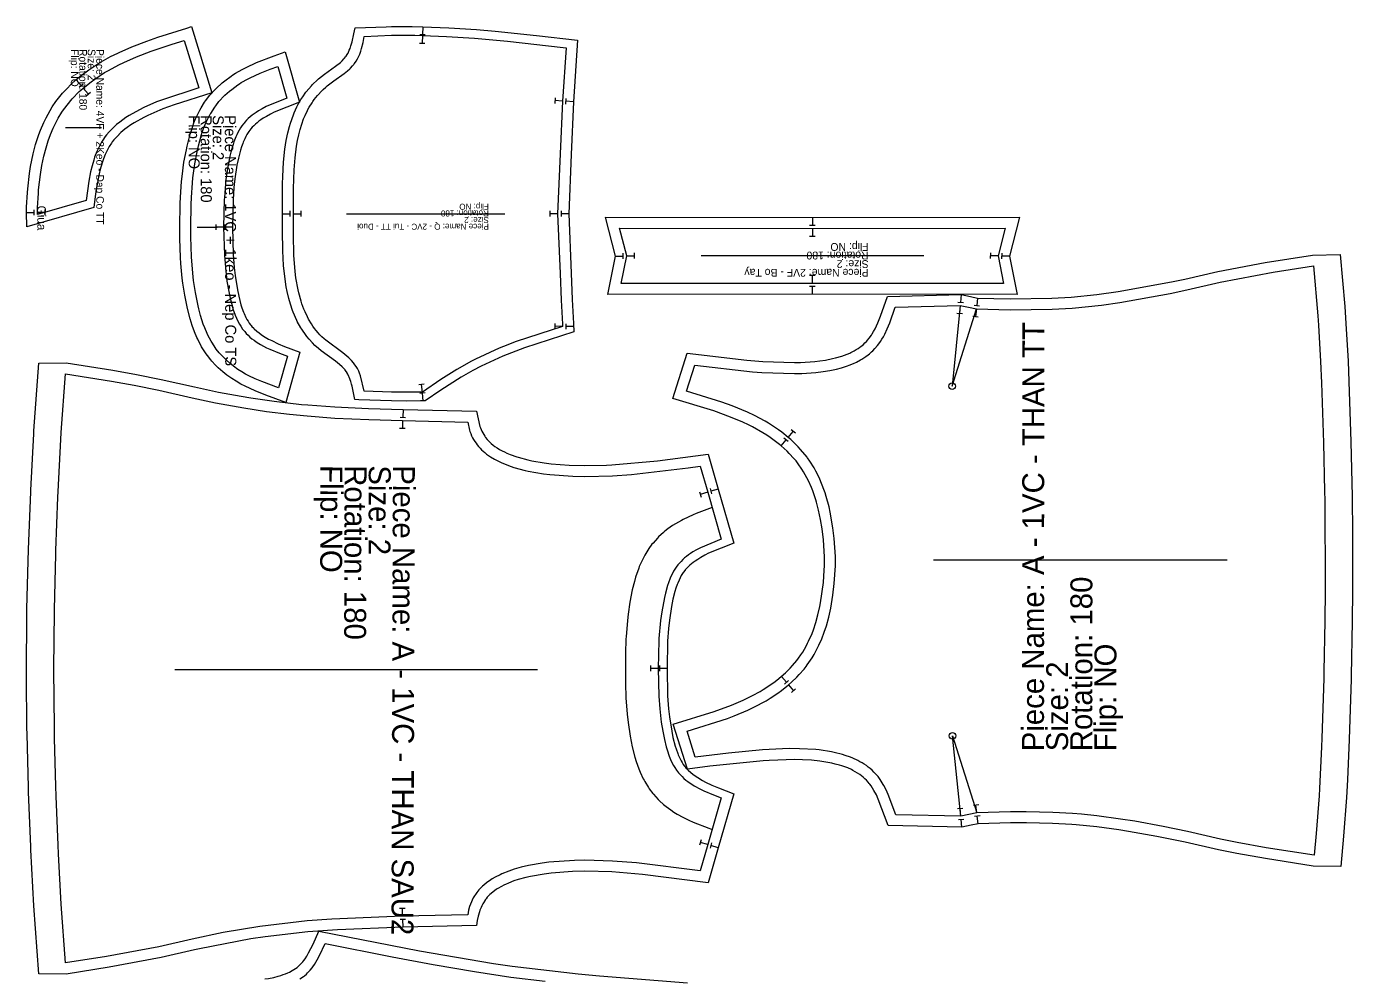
# Model space of a CAD drawing. Extents: x 0 to 121, y 0 to 158.
# Drawn here: x 0 to 120.8, y 71.3 to 158 of the extents above; entities that cross this region are included whole.
import ezdxf

# ---------------------------------------------------------------- set-up
doc = ezdxf.new("R2010")
doc.units = 0

msp = doc.modelspace()

# ---------------------------------------------------------------- linework, layer by layer
for p, q in [((3.56, 148.81), (6.84, 148.81)), ((29.15, 140.95), (43.59, 140.95)), ((15.56, 139.72), (17.36, 139.72)), ((81.76, 137.11), (61.47, 137.11)), ((109.41, 109.39), (82.65, 109.39)), ((13.51, 99.45), (46.56, 99.45))]:
    msp.add_line(p, q)
at = {"layer": '1'}
for points in [[(0.04, 139.77), (0, 141.07), (0, 141.24), (0.01, 141.54), (0.08, 142.89), (0.11, 143.23), (0.27, 144.61), (0.36, 145.24), (0.6, 146.41), (0.72, 146.88), (0.82, 147.25), (1.11, 148.16), (1.26, 148.55), (1.57, 149.27), (1.78, 149.69), (2.15, 150.36), (2.35, 150.69), (2.67, 151.16), (2.91, 151.48), (3.27, 151.92), (3.66, 152.34), (4.07, 152.75), (4.5, 153.14), (4.97, 153.54), (5.67, 154.06), (6.22, 154.42), (6.58, 154.65), (7.66, 155.26), (8.31, 155.59), (8.45, 155.65), (9.61, 156.15), (10.97, 156.67), (11.97, 157.02), (14.62, 157.86), (15.04, 157.99), (16.9, 151.97), (13.46, 150.87), (12.42, 150.49), (11.05, 149.9), (10.69, 149.72), (9.8, 149.23), (9.52, 149.05), (9.17, 148.8), (8.97, 148.65), (8.59, 148.34), (8.41, 148.17), (8.4, 148.15), (8.1, 147.84), (7.96, 147.67), (7.82, 147.5), (7.74, 147.38), (7.54, 147.07), (7.4, 146.84), (7.28, 146.6), (7.17, 146.36), (7.01, 145.95), (6.98, 145.87), (6.77, 145.2), (6.68, 144.87), (6.66, 144.75), (6.36, 143.18), (6.24, 142.27), (6.15, 141.53)], [(29.93, 124.03), (29.67, 125.23), (29.62, 125.43), (29.55, 125.66), (29.41, 126.06), (29.38, 126.14), (29.31, 126.28), (29.27, 126.35), (29.19, 126.49), (29.18, 126.51), (29.15, 126.56), (29.05, 126.69), (29.03, 126.72), (28.87, 126.9), (28.76, 127.01), (28.53, 127.22), (28.34, 127.38), (28.15, 127.52), (26.86, 128.46), (26.61, 128.67), (26.28, 128.96), (26.06, 129.18), (25.75, 129.52), (25.55, 129.77), (25.48, 129.85), (25.08, 130.43), (24.99, 130.57), (24.67, 131.15), (24.64, 131.22), (24.31, 131.97), (24.24, 132.14), (24.05, 132.71), (23.9, 133.24), (23.75, 133.86), (23.67, 134.29), (23.5, 135.48), (23.43, 136.23), (23.35, 137.56), (23.32, 139.41), (23.33, 140.95), (23.34, 143.68), (23.35, 144.34), (23.43, 145.66), (23.55, 146.84), (23.67, 147.61), (23.82, 148.31), (23.97, 148.9), (24.05, 149.19), (24.32, 149.96), (24.39, 150.13), (24.64, 150.68), (24.76, 150.92), (25, 151.34), (25.17, 151.61), (25.45, 152.01), (25.49, 152.05), (25.96, 152.61), (26.07, 152.72), (26.52, 153.15), (26.61, 153.23), (27.15, 153.66), (28.15, 154.38), (28.6, 154.73), (28.67, 154.8), (28.77, 154.89), (28.93, 155.06), (28.98, 155.12), (29.07, 155.23), (29.12, 155.29), (29.19, 155.39), (29.2, 155.41), (29.3, 155.58), (29.34, 155.67), (29.41, 155.84), (29.48, 156.01), (29.55, 156.24), (29.66, 156.6), (29.83, 157.33), (29.94, 157.87), (32.76, 157.98), (33.26, 157.99), (35.14, 158), (36.11, 157.98), (38.49, 157.89), (41, 157.72), (42.7, 157.57), (46.47, 157.19), (50.22, 156.76), (49.85, 151.15), (49.62, 146.35), (49.41, 140.95), (49.62, 135.54), (49.72, 133.14), (49.83, 130.94), (49.87, 130.19), (45.38, 128.75), (44.18, 128.29), (43.4, 127.97), (41.44, 127.07), (40.67, 126.67), (39.62, 126.07), (37.74, 124.88), (36.32, 123.92), (35.89, 123.91), (34.67, 123.89), (33.25, 123.9), (30.27, 124.01)], [(24.87, 151.12), (22.58, 150.2), (22.22, 150.02), (21.86, 149.82), (21.57, 149.64), (21.34, 149.49), (21.17, 149.37), (21.01, 149.24), (20.86, 149.11), (20.71, 148.97), (20.57, 148.83), (20.45, 148.69), (20.44, 148.68), (20.27, 148.45), (20.21, 148.36), (20.09, 148.17), (19.98, 147.97), (19.88, 147.77), (19.75, 147.47), (19.71, 147.35), (19.6, 147.04), (19.5, 146.73), (19.32, 146), (19.18, 145.36), (18.99, 144.12), (18.9, 143.33), (18.82, 142.21), (18.76, 139.72), (18.83, 137.23), (18.92, 136.04), (19, 135.32), (19.22, 134.01), (19.34, 133.44), (19.54, 132.66), (19.63, 132.39), (19.78, 131.97), (19.83, 131.86), (20, 131.5), (20.09, 131.33), (20.19, 131.16), (20.3, 130.99), (20.42, 130.84), (20.48, 130.76), (20.54, 130.69), (20.7, 130.52), (20.74, 130.48), (21, 130.24), (21.19, 130.1), (21.38, 129.96), (21.61, 129.8), (22.05, 129.54), (22.34, 129.39), (22.92, 129.11), (23.52, 128.86), (24.91, 128.34), (23.62, 123.76), (21.81, 124.42), (20.84, 124.82), (19.91, 125.24), (19.54, 125.44), (19.1, 125.69), (18.7, 125.95), (18.26, 126.26), (17.89, 126.56), (17.47, 126.93), (17.23, 127.16), (16.89, 127.52), (16.81, 127.63), (16.48, 128.04), (16.38, 128.18), (16.02, 128.73), (15.96, 128.83), (15.6, 129.52), (15.52, 129.69), (15.3, 130.2), (15.09, 130.77), (14.9, 131.38), (14.66, 132.32), (14.42, 133.52), (14.25, 134.63), (14.19, 135.07), (14.07, 136.43), (14.04, 136.95), (13.98, 138.69), (13.96, 139.71), (14, 141.88), (14.03, 142.47), (14.13, 143.89), (14.18, 144.35), (14.35, 145.65), (14.57, 146.78), (14.63, 147.1), (14.92, 148.21), (15.05, 148.63), (15.26, 149.22), (15.41, 149.59), (15.64, 150.07), (15.8, 150.38), (15.92, 150.6), (16.23, 151.1), (16.32, 151.23), (16.71, 151.74), (16.76, 151.8), (17.17, 152.25), (17.29, 152.37), (17.84, 152.87), (18.07, 153.07), (18.64, 153.49), (18.79, 153.59), (19.05, 153.75), (19.64, 154.09), (20.01, 154.28), (20.97, 154.71), (22.56, 155.34), (23.56, 155.7)], [(90.27, 133.59), (71.61, 133.61), (52.96, 133.59), (53.67, 137.08), (52.75, 140.63), (71.61, 140.61), (90.48, 140.63), (89.56, 137.08)], [(60.23, 90.36), (58.93, 94.46), (62.66, 95.62), (64.25, 96.2), (65.3, 96.65), (66.14, 97.06), (66.86, 97.45), (67.13, 97.61), (68.09, 98.25), (68.37, 98.46), (68.78, 98.8), (69.15, 99.13), (69.59, 99.56), (69.8, 99.79), (70.2, 100.27), (70.35, 100.46), (70.57, 100.77), (70.73, 101.03), (71.04, 101.56), (71.18, 101.83), (71.27, 102.01), (71.59, 102.73), (71.71, 103.05), (71.93, 103.73), (72.12, 104.41), (72.3, 105.18), (72.36, 105.51), (72.61, 107.36), (72.67, 107.95), (72.72, 108.94), (72.73, 109.31), (72.72, 109.69), (72.61, 111.26), (72.49, 112.24), (72.35, 113.11), (72.18, 113.94), (71.98, 114.69), (71.92, 114.89), (71.65, 115.7), (71.52, 116.02), (71.25, 116.62), (71.11, 116.91), (70.81, 117.43), (70.65, 117.69), (70.33, 118.16), (70.12, 118.43), (69.93, 118.66), (69.51, 119.12), (69.3, 119.33), (68.76, 119.82), (68.61, 119.94), (67.76, 120.58), (67.47, 120.78), (67.11, 121), (66.16, 121.54), (65.8, 121.72), (65.27, 121.97), (64.15, 122.43), (62.63, 122.99), (58.9, 124.13), (60.19, 128.25), (65.65, 127.6), (67.1, 127.49), (69.98, 127.39), (70.53, 127.4), (71.84, 127.49), (72.28, 127.54), (72.8, 127.62), (73.44, 127.75), (73.73, 127.82), (74.31, 127.99), (74.55, 128.07), (75.01, 128.26), (75.13, 128.32), (75.42, 128.47), (75.6, 128.57), (75.77, 128.68), (75.94, 128.8), (76.04, 128.87), (76.26, 129.05), (76.4, 129.18), (76.54, 129.32), (76.67, 129.47), (76.76, 129.58), (76.8, 129.62), (76.99, 129.89), (77.06, 130), (77.19, 130.23), (77.32, 130.47), (77.57, 131), (77.83, 131.63), (78.47, 133.41), (85.18, 133.58), (86.03, 133.41), (86.67, 133.27), (89.63, 133.2), (93.43, 133.27), (95.19, 133.35), (97.52, 133.58), (99.49, 133.86), (104.35, 134.74), (105.54, 134.99), (108.56, 135.69), (112.86, 136.51), (117.19, 137.19), (119.7, 137.23), (120.12, 132.5), (120.23, 130.96), (120.42, 127.52), (120.5, 125.67), (120.69, 120.16), (120.8, 115.19), (120.8, 114.88), (120.82, 112.11), (120.83, 109.56), (120.83, 109.36), (120.83, 109.16), (120.83, 106.61), (120.81, 103.84), (120.72, 98.87), (120.72, 98.57), (120.53, 93.05), (120.37, 89.38), (120.27, 87.77), (120.01, 84.27), (119.76, 81.49), (117.25, 81.53), (112.89, 82.21), (110.29, 82.67), (108.62, 83.02), (105.59, 83.7), (103.01, 84.23), (100.41, 84.69), (99.54, 84.83), (97.52, 85.1), (95.66, 85.29), (95.24, 85.32), (93.48, 85.4), (91.13, 85.46), (89.68, 85.46), (86.72, 85.38), (86.08, 85.25), (85.23, 85.07), (78.51, 85.23), (77.61, 87.64), (77.44, 88.02), (77.22, 88.43), (77.1, 88.63), (76.97, 88.83), (76.84, 89.01), (76.8, 89.06), (76.69, 89.19), (76.55, 89.35), (76.4, 89.49), (76.25, 89.63), (76.09, 89.75), (75.93, 89.88), (75.73, 90.01), (75.52, 90.13), (75.3, 90.25), (75.17, 90.32), (74.83, 90.47), (74.56, 90.57), (74.3, 90.66), (74.07, 90.73), (73.7, 90.83), (73.37, 90.91), (72.84, 91.01), (72.3, 91.09), (71.52, 91.17), (70.72, 91.21), (70.02, 91.23), (67.68, 91.16), (67.13, 91.13), (62.26, 90.62)], [(40.99, 122.96), (41.32, 121.57), (41.37, 121.45), (41.43, 121.29), (41.5, 121.14), (41.57, 120.98), (41.66, 120.84), (41.75, 120.69), (41.8, 120.62), (41.84, 120.56), (41.98, 120.39), (42.01, 120.35), (42.09, 120.27), (42.27, 120.09), (42.35, 120.02), (42.53, 119.87), (42.68, 119.76), (42.89, 119.62), (43.11, 119.49), (43.33, 119.37), (43.56, 119.25), (43.78, 119.15), (44.08, 119.03), (44.67, 118.82), (44.81, 118.77), (45.69, 118.53), (46.06, 118.45), (47.16, 118.27), (47.82, 118.18), (49.45, 118.05), (50.88, 118.02), (52.85, 118.06), (53.33, 118.08), (57.49, 118.45), (62.1, 119.06), (63.03, 115.87), (64.45, 110.95), (62.16, 110.03), (61.8, 109.85), (61.44, 109.65), (61.16, 109.47), (60.92, 109.31), (60.76, 109.19), (60.6, 109.07), (60.44, 108.94), (60.3, 108.8), (60.16, 108.66), (60.03, 108.51), (60.02, 108.5), (59.85, 108.28), (59.79, 108.18), (59.67, 107.99), (59.57, 107.8), (59.47, 107.59), (59.34, 107.3), (59.29, 107.18), (59.18, 106.86), (59.09, 106.55), (58.91, 105.83), (58.78, 105.19), (58.58, 103.94), (58.5, 103.16), (58.42, 102.03), (58.37, 99.54), (58.42, 97.04), (58.5, 95.85), (58.58, 95.14), (58.79, 93.82), (58.91, 93.25), (59.1, 92.47), (59.19, 92.2), (59.34, 91.78), (59.39, 91.67), (59.55, 91.31), (59.64, 91.13), (59.74, 90.97), (59.85, 90.8), (59.97, 90.64), (60.03, 90.56), (60.09, 90.49), (60.25, 90.32), (60.29, 90.28), (60.55, 90.05), (60.73, 89.9), (60.92, 89.76), (61.16, 89.6), (61.59, 89.34), (61.88, 89.18), (62.46, 88.9), (63.05, 88.65), (64.45, 88.12), (63.03, 83.21), (62.1, 80.02), (56.13, 80.78), (53.33, 81), (50.88, 81.06), (49.76, 81.04), (47.82, 80.89), (47.17, 80.81), (45.92, 80.59), (45.5, 80.5), (44.81, 80.3), (44.42, 80.18), (43.91, 79.98), (43.65, 79.87), (43.56, 79.83), (43.21, 79.64), (43.02, 79.53), (42.83, 79.42), (42.66, 79.29), (42.53, 79.2), (42.35, 79.05), (42.22, 78.94), (42.1, 78.82), (41.99, 78.69), (41.88, 78.56), (41.8, 78.45), (41.78, 78.43), (41.63, 78.2), (41.58, 78.1), (41.48, 77.91), (41.42, 77.76), (41.32, 77.51), (41.27, 77.36), (41.17, 76.98), (41.08, 76.59), (40.99, 76.11), (34.31, 75.97), (28.35, 75.74), (25.64, 75.55), (21.76, 75.09), (20.45, 74.9), (15.76, 74.01), (15.3, 73.91), (12.27, 73.21), (7.53, 72.32), (3.62, 71.7), (1.11, 71.73), (0.68, 77.91), (0.4, 83.01), (0.38, 83.31), (0.18, 88.28), (0.17, 88.72), (0.05, 93.54), (0.04, 94.13), (0, 98.8), (0, 99.54), (0.03, 104.06), (0.04, 104.95), (0.14, 109.32), (0.17, 110.36), (0.38, 115.62), (0.38, 115.76), (0.66, 120.89), (0.68, 121.17), (1.11, 127.34), (3.62, 127.37), (7.88, 126.7), (10.01, 126.32), (12.27, 125.86), (15.3, 125.17), (17.48, 124.71), (19.55, 124.33), (20.45, 124.18), (22.57, 123.87), (25.06, 123.58), (25.64, 123.53), (28.1, 123.35), (31.17, 123.2), (34.31, 123.11)]]:
    msp.add_lwpolyline(points, close=True, dxfattribs=at)
msp.add_lwpolyline([(21.73, 71.25), (22.06, 71.31), (22.53, 71.4), (22.94, 71.51), (23.16, 71.57), (23.39, 71.65), (23.61, 71.73), (23.82, 71.82), (23.96, 71.88), (24.2, 72.01), (24.35, 72.1), (24.5, 72.2), (24.65, 72.31), (24.79, 72.42), (24.89, 72.51), (25.01, 72.63), (25.04, 72.66), (25.18, 72.82), (25.27, 72.93), (25.39, 73.1), (25.54, 73.34), (25.7, 73.62), (26.11, 74.43), (26.64, 75.61), (35.82, 73.8), (42.56, 72.66), (44.26, 72.42), (50.27, 71.72), (52.22, 71.54), (60.24, 70.89)], dxfattribs=at)
at = {"layer": '14'}
for points in [[(30.78, 124.8), (30.44, 126.18), (30.35, 126.43), (30.27, 126.61), (30.15, 126.85), (30.04, 127.04), (30.02, 127.07), (29.86, 127.29), (29.79, 127.38), (29.6, 127.59), (29.52, 127.67), (29.36, 127.82), (29.19, 127.97), (28.82, 128.27), (27.27, 129.42), (27.11, 129.56), (26.92, 129.74), (26.74, 129.92), (26.57, 130.11), (26.4, 130.31), (26.25, 130.5), (26.1, 130.71), (25.96, 130.91), (25.71, 131.34), (25.59, 131.56), (25.38, 132.02), (25.28, 132.25), (25.1, 132.73), (25.02, 132.98), (24.81, 133.75), (24.75, 134.01), (24.55, 135.11), (24.48, 135.69), (24.37, 137.18), (24.33, 139.06), (24.33, 140.95), (24.33, 143.25), (24.38, 144.95), (24.47, 146.05), (24.6, 147.11), (24.7, 147.63), (24.81, 148.14), (24.93, 148.63), (25.08, 149.11), (25.25, 149.58), (25.39, 149.91), (25.6, 150.35), (25.65, 150.45), (25.77, 150.66), (26.02, 151.06), (26.08, 151.16), (26.22, 151.36), (26.52, 151.73), (26.6, 151.82), (26.85, 152.09), (27.03, 152.26), (27.28, 152.48), (27.4, 152.59), (28.01, 153.04), (28.95, 153.73), (29.24, 153.97), (29.45, 154.15), (29.51, 154.22), (29.7, 154.41), (29.82, 154.55), (29.87, 154.61), (29.97, 154.75), (30.05, 154.86), (30.16, 155.05), (30.2, 155.13), (30.31, 155.37), (30.36, 155.49), (30.45, 155.75), (30.53, 156.01), (30.67, 156.55), (30.78, 157.1), (33.27, 157.2), (35.4, 157.2), (36.08, 157.18), (38.28, 157.1), (40.81, 156.93), (43.84, 156.66), (48.89, 156.1), (49.17, 156.07), (48.85, 151.21), (48.62, 146.4), (48.4, 140.95), (48.62, 135.5), (48.72, 133.09), (48.83, 130.89), (48.84, 130.69), (44.61, 129.31), (43.47, 128.87), (43.08, 128.71), (40.9, 127.69), (40.54, 127.51), (39.22, 126.77), (37.76, 125.84), (36.08, 124.71), (35.88, 124.71), (34.67, 124.69), (33.27, 124.7)], [(1.01, 140.88), (1, 141.08), (1, 141.23), (1.01, 141.5), (1.08, 142.82), (1.1, 143.13), (1.26, 144.51), (1.4, 145.35), (1.58, 146.19), (1.78, 146.96), (1.98, 147.6), (2.2, 148.18), (2.44, 148.75), (2.71, 149.3), (2.9, 149.66), (3.23, 150.19), (3.46, 150.53), (3.48, 150.56), (4.05, 151.27), (4.17, 151.41), (4.81, 152.07), (4.95, 152.19), (5.17, 152.4), (5.88, 152.97), (6.22, 153.22), (7.11, 153.8), (7.47, 154.01), (8.41, 154.51), (8.87, 154.74), (10.03, 155.25), (11.36, 155.75), (13.26, 156.38), (14.38, 156.73), (15.71, 152.43), (12.29, 151.3), (11.86, 151.13), (10.7, 150.62), (10.29, 150.42), (9.36, 149.9), (9.06, 149.71), (8.77, 149.5), (8.49, 149.29), (8.21, 149.07), (7.95, 148.84), (7.7, 148.59), (7.52, 148.4), (7.29, 148.13), (7.09, 147.86), (7.08, 147.84), (6.84, 147.46), (6.78, 147.36), (6.52, 146.87), (6.41, 146.62), (6.21, 146.1), (6.12, 145.84), (5.97, 145.3), (5.84, 144.76), (5.68, 143.92), (5.44, 142.16)], [(23.73, 151.48), (21.83, 150.71), (21.46, 150.52), (21.14, 150.33), (20.92, 150.18), (20.73, 150.05), (20.55, 149.92), (20.38, 149.77), (20.21, 149.62), (20.06, 149.47), (19.9, 149.3), (19.82, 149.21), (19.76, 149.13), (19.63, 148.95), (19.5, 148.76), (19.38, 148.56), (19.27, 148.36), (19.17, 148.15), (19.07, 147.94), (18.9, 147.5), (18.83, 147.27), (18.63, 146.57), (18.54, 146.19), (18.29, 144.88), (18.17, 144.07), (18.03, 142.44), (18.02, 142.25), (17.96, 139.72), (18.03, 137.18), (18.12, 136.04), (18.26, 134.82), (18.4, 134.01), (18.56, 133.25), (18.73, 132.59), (18.81, 132.3), (19.02, 131.72), (19.13, 131.44), (19.26, 131.16), (19.4, 130.9), (19.52, 130.7), (19.69, 130.45), (19.86, 130.24), (19.88, 130.21), (20.03, 130.04), (20.19, 129.88), (20.36, 129.72), (20.54, 129.57), (20.73, 129.43), (20.92, 129.29), (21.18, 129.12), (21.31, 129.04), (21.88, 128.74), (22.17, 128.6), (23.06, 128.24), (23.77, 127.98), (22.95, 125.08), (21.43, 125.66), (20.83, 125.91), (20.25, 126.19), (19.97, 126.34), (19.62, 126.55), (19.27, 126.77), (18.85, 127.07), (18.54, 127.33), (18.22, 127.6), (18, 127.82), (17.68, 128.15), (17.57, 128.28), (17.29, 128.63), (17.2, 128.76), (16.94, 129.15), (16.83, 129.34), (16.53, 129.89), (16.46, 130.05), (16.24, 130.57), (16.11, 130.89), (15.86, 131.69), (15.7, 132.3), (15.64, 132.55), (15.39, 133.78), (15.23, 134.87), (15.19, 135.2), (15.06, 136.64), (15.03, 137.01), (14.98, 138.86), (14.96, 139.71), (15, 141.8), (15.02, 142.42), (15.12, 143.76), (15.17, 144.22), (15.34, 145.49), (15.55, 146.6), (15.67, 147.15), (15.96, 148.17), (16.02, 148.38), (16.2, 148.86), (16.37, 149.28), (16.59, 149.73), (16.74, 150.02), (16.79, 150.09), (17.15, 150.67), (17.24, 150.79), (17.53, 151.16), (17.62, 151.26), (17.96, 151.62), (18.07, 151.74), (18.49, 152.11), (18.7, 152.28), (19.25, 152.69), (19.4, 152.78), (19.57, 152.89), (20.2, 153.25), (20.38, 153.34), (21.28, 153.75), (22.21, 154.12), (22.9, 154.37)], [(89.04, 134.59), (71.61, 134.61), (54.19, 134.59), (54.7, 137.11), (54.04, 139.63), (71.61, 139.61), (89.19, 139.63), (88.53, 137.11)], [(79.21, 86.21), (78.53, 88.05), (78.34, 88.47), (78.13, 88.88), (78.07, 88.97), (77.78, 89.43), (77.6, 89.68), (77.52, 89.77), (77.37, 89.94), (77.22, 90.1), (77.05, 90.26), (76.89, 90.41), (76.71, 90.55), (76.53, 90.68), (76.34, 90.81), (76.15, 90.93), (75.95, 91.04), (75.74, 91.15), (75.31, 91.35), (75.08, 91.45), (74.61, 91.61), (74.37, 91.69), (73.61, 91.88), (73.34, 91.94), (72.23, 92.11), (71.94, 92.14), (70.44, 92.22), (69.51, 92.23), (67.06, 92.13), (63.98, 91.83), (60.94, 91.44), (60.19, 93.81), (63.89, 94.99), (64.49, 95.22), (65.72, 95.74), (66.28, 96), (67.39, 96.6), (67.75, 96.82), (68.46, 97.28), (68.8, 97.53), (69.44, 98.04), (69.71, 98.28), (70.19, 98.73), (70.41, 98.97), (70.85, 99.46), (71.05, 99.72), (71.15, 99.86), (71.6, 100.51), (71.76, 100.79), (72.06, 101.35), (72.2, 101.64), (72.46, 102.22), (72.69, 102.83), (72.89, 103.43), (73.11, 104.22), (73.28, 105.01), (73.48, 106.2), (73.61, 107.26), (73.72, 108.89), (73.73, 109.31), (73.72, 109.74), (73.6, 111.37), (73.49, 112.33), (73.24, 113.78), (73.13, 114.25), (72.88, 115.19), (72.77, 115.54), (72.39, 116.54), (72.25, 116.87), (71.93, 117.5), (71.76, 117.81), (71.38, 118.42), (71.17, 118.71), (71.13, 118.77), (70.54, 119.49), (70.33, 119.72), (69.87, 120.17), (69.64, 120.39), (69.42, 120.58), (68.82, 121.05), (68.53, 121.27), (67.61, 121.87), (67.3, 122.05), (66.33, 122.57), (65.69, 122.88), (64.29, 123.46), (63.36, 123.79), (60.15, 124.79), (60.9, 127.16), (66.17, 126.56), (67.02, 126.49), (69.98, 126.39), (70.64, 126.41), (71.94, 126.49), (72.58, 126.57), (73.2, 126.67), (73.81, 126.8), (74.25, 126.92), (74.82, 127.1), (74.96, 127.15), (75.36, 127.32), (75.62, 127.44), (76, 127.64), (76.12, 127.71), (76.47, 127.94), (76.7, 128.11), (76.81, 128.19), (77.01, 128.37), (77.11, 128.47), (77.31, 128.67), (77.56, 128.96), (77.66, 129.1), (77.81, 129.31), (77.95, 129.52), (78.08, 129.75), (78.2, 129.99), (78.44, 130.48), (78.66, 131), (79.17, 132.43), (85.09, 132.58), (85.83, 132.43), (86.56, 132.28), (89.63, 132.2), (93.46, 132.27), (95.27, 132.36), (97.95, 132.63), (99.64, 132.87), (104.2, 133.68), (105.74, 134.01), (108.76, 134.71), (113.59, 135.62), (117.28, 136.19), (117.67, 131.64), (117.73, 130.79), (117.92, 127.5), (118, 125.56), (118.19, 120.09), (118.29, 115.64), (118.3, 114.85), (118.32, 112.1), (118.33, 109.56), (118.33, 109.36), (118.33, 109.16), (118.33, 106.62), (118.31, 103.87), (118.23, 99.26), (118.22, 98.63), (118.04, 93.17), (118.01, 92.41), (117.82, 88.6), (117.78, 87.93), (117.51, 84.51), (117.33, 82.53), (112.95, 83.21), (110.33, 83.68), (108.81, 84), (105.79, 84.68), (103.57, 85.14), (100.98, 85.61), (99.69, 85.82), (97.54, 86.11), (96.13, 86.26), (95.32, 86.32), (93.51, 86.4), (91.1, 86.46), (89.67, 86.46), (86.61, 86.38), (85.87, 86.23), (85.14, 86.08)], [(40.2, 121.98), (40.38, 121.23), (40.41, 121.11), (40.48, 120.92), (40.56, 120.73), (40.65, 120.55), (40.74, 120.38), (40.85, 120.21), (40.96, 120.05), (41.08, 119.9), (41.2, 119.75), (41.33, 119.6), (41.47, 119.46), (41.62, 119.32), (41.77, 119.19), (41.93, 119.06), (42.1, 118.94), (42.28, 118.82), (42.65, 118.59), (42.84, 118.49), (43.26, 118.28), (43.47, 118.19), (44.16, 117.93), (44.4, 117.85), (45.43, 117.57), (45.7, 117.51), (47.1, 117.26), (47.69, 117.19), (49.78, 117.04), (50.87, 117.01), (53.4, 117.08), (55.14, 117.21), (60.3, 117.82), (61.38, 117.97), (62.07, 115.59), (63.3, 111.31), (61.41, 110.53), (61.04, 110.34), (60.72, 110.16), (60.5, 110.01), (60.32, 109.88), (60.14, 109.74), (59.96, 109.6), (59.8, 109.45), (59.64, 109.29), (59.49, 109.13), (59.41, 109.03), (59.35, 108.96), (59.21, 108.77), (59.08, 108.58), (58.97, 108.38), (58.86, 108.18), (58.75, 107.97), (58.66, 107.76), (58.49, 107.32), (58.41, 107.09), (58.22, 106.39), (58.13, 106.01), (57.88, 104.7), (57.77, 103.89), (57.63, 102.26), (57.62, 102.07), (57.57, 99.54), (57.62, 97), (57.7, 95.86), (57.84, 94.64), (57.97, 93.83), (58.13, 93.07), (58.29, 92.41), (58.37, 92.11), (58.57, 91.53), (58.69, 91.25), (58.81, 90.97), (58.96, 90.71), (59.07, 90.51), (59.24, 90.26), (59.41, 90.04), (59.42, 90.02), (59.58, 89.85), (59.74, 89.68), (59.91, 89.52), (60.09, 89.37), (60.27, 89.23), (60.46, 89.09), (60.72, 88.92), (60.85, 88.84), (61.42, 88.54), (61.71, 88.4), (62.59, 88.03), (63.3, 87.76), (62.07, 83.49), (61.38, 81.1), (55.57, 81.82), (53.4, 81.99), (50.87, 82.06), (49.95, 82.04), (47.6, 81.88), (46.99, 81.8), (45.73, 81.58), (45.09, 81.43), (44.44, 81.24), (43.95, 81.07), (43.32, 80.82), (43.16, 80.75), (42.72, 80.52), (42.44, 80.36), (42.3, 80.27), (41.91, 80), (41.67, 79.8), (41.56, 79.7), (41.34, 79.48), (41.23, 79.37), (41.04, 79.13), (40.71, 78.63), (40.45, 78.07), (40.38, 77.85), (40.29, 77.52), (40.2, 77.09), (34.27, 76.96), (27.81, 76.71), (25.56, 76.54), (21.27, 76.03), (17.91, 75.47), (15.09, 74.88), (12.07, 74.19), (7.28, 73.29), (3.55, 72.71), (3.17, 78.06), (2.92, 82.64), (2.88, 83.43), (2.7, 87.91), (2.67, 88.8), (2.56, 93.15), (2.54, 94.17), (2.5, 99.44), (2.5, 99.54), (2.54, 104.68), (2.54, 104.91), (2.66, 109.92), (2.67, 110.28), (2.86, 115.15), (2.88, 115.65), (3.13, 120.4), (3.17, 121.01), (3.55, 126.37), (7.73, 125.71), (9.81, 125.34), (12.07, 124.88), (15.09, 124.19), (17.21, 123.74), (19.8, 123.27), (21.88, 122.95), (23.96, 122.69), (25.56, 122.53), (28.11, 122.34), (31.2, 122.2), (34.27, 122.11)]]:
    msp.add_lwpolyline(points, close=True, dxfattribs=at)
msp.add_lwpolyline([(24.92, 71.26), (25.25, 71.49), (25.32, 71.54), (25.5, 71.69), (25.62, 71.8), (25.76, 71.95), (25.84, 72.04), (26.03, 72.27), (26.1, 72.36), (26.24, 72.56), (26.37, 72.78), (26.5, 72.99), (26.74, 73.46), (27.19, 74.43), (27.21, 74.48), (33.33, 73.26), (37.07, 72.56), (40.82, 71.92), (44.12, 71.43), (47.27, 71.04)], dxfattribs=at)
at = {"layer": '4'}
for p, q in [((35.84, 157.29), (36.34, 157.28)), ((36.08, 157.18), (36.06, 156.48)), ((36.11, 157.98), (36.09, 157.28)), ((35.81, 156.49), (36.31, 156.48)), ((4.52, 153.16), (4.98, 152.63)), ((4.79, 152.47), (5.17, 152.79)), ((5.17, 152.4), (5.63, 151.87)), ((5.44, 151.7), (5.82, 152.03)), ((48.16, 151.5), (48.13, 151)), ((48.85, 151.21), (48.15, 151.25)), ((49.16, 151.44), (49.13, 150.94)), ((49.85, 151.15), (49.15, 151.19)), ((0, 141.07), (0.7, 141.07)), ((0.7, 140.82), (0.7, 141.32)), ((1, 141.08), (1.7, 141.08)), ((1.7, 140.83), (1.7, 141.33)), ((23.33, 140.95), (24.03, 140.95)), ((24.03, 140.7), (24.03, 141.2)), ((24.33, 140.95), (25.03, 140.95)), ((25.03, 140.7), (25.03, 141.2)), ((47.7, 141.2), (47.7, 140.7)), ((48.4, 140.95), (47.7, 140.95)), ((48.71, 141.2), (48.71, 140.7)), ((49.41, 140.95), (48.71, 140.95)), ((71.61, 140.61), (71.61, 139.91)), ((17.26, 139.97), (17.26, 139.47)), ((17.96, 139.72), (17.26, 139.72)), ((18.06, 139.97), (18.06, 139.47)), ((18.76, 139.72), (18.06, 139.72)), ((71.36, 139.91), (71.86, 139.91)), ((71.61, 139.61), (71.61, 138.91)), ((71.36, 138.91), (71.86, 138.91)), ((53.67, 137.08), (54.37, 137.1)), ((54.38, 136.85), (54.37, 137.35)), ((54.7, 137.11), (55.4, 137.13)), ((55.41, 136.88), (55.39, 137.38)), ((87.84, 137.38), (87.82, 136.88)), ((88.53, 137.11), (87.83, 137.13)), ((88.86, 137.35), (88.85, 136.85)), ((89.56, 137.08), (88.86, 137.1)), ((71.86, 135.31), (71.36, 135.31)), ((71.86, 134.31), (71.36, 134.31)), ((71.61, 134.61), (71.61, 135.31)), ((71.61, 133.61), (71.61, 134.31)), ((85.18, 133.58), (85.12, 132.88)), ((86.67, 133.27), (86.59, 132.58)), ((84.78, 131.9), (85.28, 131.86)), ((84.87, 132.9), (85.37, 132.86)), ((85.09, 132.58), (85.03, 131.88)), ((86.34, 132.61), (86.84, 132.55)), ((86.56, 132.28), (86.48, 131.58)), ((48.15, 130.95), (48.14, 130.45)), ((48.84, 130.69), (48.14, 130.7)), ((49.15, 130.93), (49.14, 130.43)), ((49.85, 130.67), (49.15, 130.68)), ((86.23, 131.61), (86.73, 131.55)), ((36.25, 125.43), (35.75, 125.38)), ((36.34, 124.64), (35.84, 124.58)), ((36.08, 124.71), (36, 125.41)), ((36.16, 123.91), (36.09, 124.61)), ((34.04, 122.42), (34.54, 122.4)), ((34.27, 122.11), (34.25, 121.41)), ((34.31, 123.11), (34.29, 122.41)), ((34, 121.42), (34.5, 121.41)), ((69.42, 120.58), (69.87, 121.11)), ((70.06, 120.95), (69.68, 121.28)), ((68.76, 119.82), (69.21, 120.36)), ((69.4, 120.2), (69.02, 120.52)), ((61.33, 115.63), (61.47, 115.15)), ((62.07, 115.59), (61.4, 115.39)), ((62.29, 115.91), (62.43, 115.43)), ((63.03, 115.87), (62.36, 115.67)), ((56.87, 99.79), (56.87, 99.29)), ((56.87, 99.79), (56.87, 99.29)), ((57.57, 99.54), (56.87, 99.54)), ((57.57, 99.54), (56.87, 99.54)), ((57.67, 99.79), (57.67, 99.29)), ((57.67, 99.79), (57.67, 99.29)), ((58.37, 99.54), (57.67, 99.54)), ((58.37, 99.54), (57.67, 99.54)), ((68.79, 98.81), (69.25, 98.28)), ((69.06, 98.11), (69.44, 98.44)), ((69.44, 98.04), (69.89, 97.51)), ((69.7, 97.34), (70.08, 97.67)), ((86.77, 87.1), (86.28, 87.05)), ((86.61, 86.38), (86.52, 87.07)), ((85.32, 86.79), (84.83, 86.75)), ((85.42, 85.79), (84.92, 85.75)), ((85.14, 86.08), (85.08, 86.77)), ((86.89, 86.11), (86.39, 86.05)), ((86.72, 85.38), (86.64, 86.08)), ((85.23, 85.07), (85.17, 85.77)), ((61.47, 83.92), (61.33, 83.44)), ((62.07, 83.49), (61.4, 83.68)), ((62.43, 83.64), (62.29, 83.16)), ((63.03, 83.21), (62.36, 83.4)), ((34.5, 77.67), (34, 77.66)), ((34.27, 76.96), (34.25, 77.66)), ((34.54, 76.67), (34.04, 76.66)), ((34.31, 75.97), (34.29, 76.66))]:
    msp.add_line(p, q, dxfattribs=at)
at = {"layer": '8'}
for points in [[(85.09, 132.58), (84.35, 125.25), (86.56, 132.28)], [(62.47, 114.2), (61.02, 113.65), (60.75, 113.54), (59.85, 113.11), (59.68, 113.02), (59.15, 112.72), (58.86, 112.54), (58.45, 112.24), (58.18, 112.03), (58.06, 111.93), (57.6, 111.51), (57.49, 111.41), (57.09, 110.96), (56.99, 110.84), (56.71, 110.45), (56.62, 110.31), (56.33, 109.85), (56.21, 109.61), (55.98, 109.13), (55.84, 108.81), (55.79, 108.68), (55.5, 107.86), (55.39, 107.46), (55.2, 106.69), (54.98, 105.57), (54.82, 104.48), (54.75, 103.91), (54.63, 102.4), (54.62, 102.23), (54.58, 100.89), (54.57, 99.54), (54.58, 98.19), (54.62, 96.85), (54.73, 95.38), (54.82, 94.6), (55, 93.37), (55.2, 92.39), (55.43, 91.46), (55.55, 91.05), (55.79, 90.4), (55.91, 90.1), (56.19, 89.49), (56.27, 89.35), (56.33, 89.23), (56.67, 88.68), (56.75, 88.56), (57.08, 88.13), (57.12, 88.08), (57.56, 87.61), (57.67, 87.49), (58.06, 87.14), (58.29, 86.96), (58.71, 86.65), (59, 86.45), (59.29, 86.27), (59.82, 85.98), (60.36, 85.71), (60.75, 85.54), (62.17, 84.98), (62.47, 84.87)], [(85.14, 86.08), (84.38, 93.4), (86.61, 86.38)]]:
    msp.add_lwpolyline(points, dxfattribs=at)
for centre in [(84.35, 125.25), (84.38, 93.4)]:
    msp.add_circle(centre, 0.3, dxfattribs=at)

# ---------------------------------------------------------------- texts
at = {"layer": '1'}
for s, height, rotation, p in [('Flip: NO', 0.7, 270.0369, (4.04, 155.95)), ('Rotation: 180', 0.7, 270.0369, (4.81, 155.95)), ('Size: 2', 0.7, 270.0369, (5.58, 155.95)), ('Piece Name: 4VF + 2Keo - Dap Co TT', 0.7, 270.0369, (6.35, 155.95)), ('Size: 2', 1, 270.1088, (16.97, 149.92)), ('Flip: NO', 1, 270.1088, (14.77, 149.92)), ('Rotation: 180', 1, 270.1088, (15.87, 149.92)), ('Piece Name: 1VC + 1keo - Nep Co TS', 1, 270.1088, (18.07, 149.92)), ('Flip: NO', 0.549, 180.0034, (42.13, 141.86)), ('Piece Name: Q - 2VC - Tui TT - Duoi', 0.5489, 180.0034, (42.13, 140.04)), ('Rotation: 180', 0.5489, 180.0034, (42.13, 141.25)), ('Size: 2', 0.549, 180.0034, (42.13, 140.65)), ('Flip: NO', 0.712, 180.0001, (76.74, 138.28)), ('Rotation: 180', 0.7121, 180.0001, (76.74, 137.5)), ('Size: 2', 0.712, 180.0001, (76.74, 136.72)), ('Piece Name: 2VF - Bo Tay', 0.7121, 180.0001, (76.74, 135.93)), ('Piece Name: A - 1VC - THAN TT', 2, 89.9388, (92.71, 91.99)), ('Flip: NO', 2, 269.8216, (26.79, 118.06)), ('Rotation: 180', 2, 269.8216, (28.99, 118.05)), ('Size: 2', 2, 269.8216, (31.19, 118.04)), ('Piece Name: A - 1VC - THAN SAU2', 2, 269.8216, (33.39, 118.04)), ('Rotation: 180', 2, 89.9388, (97.11, 91.99)), ('Flip: NO', 2, 89.9388, (99.31, 91.99)), ('Size: 2', 2, 89.9388, (94.91, 91.99))]:
    msp.add_text(s, height=height, rotation=rotation, dxfattribs=at).set_placement(p)
at = {"layer": '8'}
msp.add_text('Giua', height=0.8, rotation=270.5268, dxfattribs=at).set_placement((0.97, 141.69))

doc.saveas('drawing.dxf')
